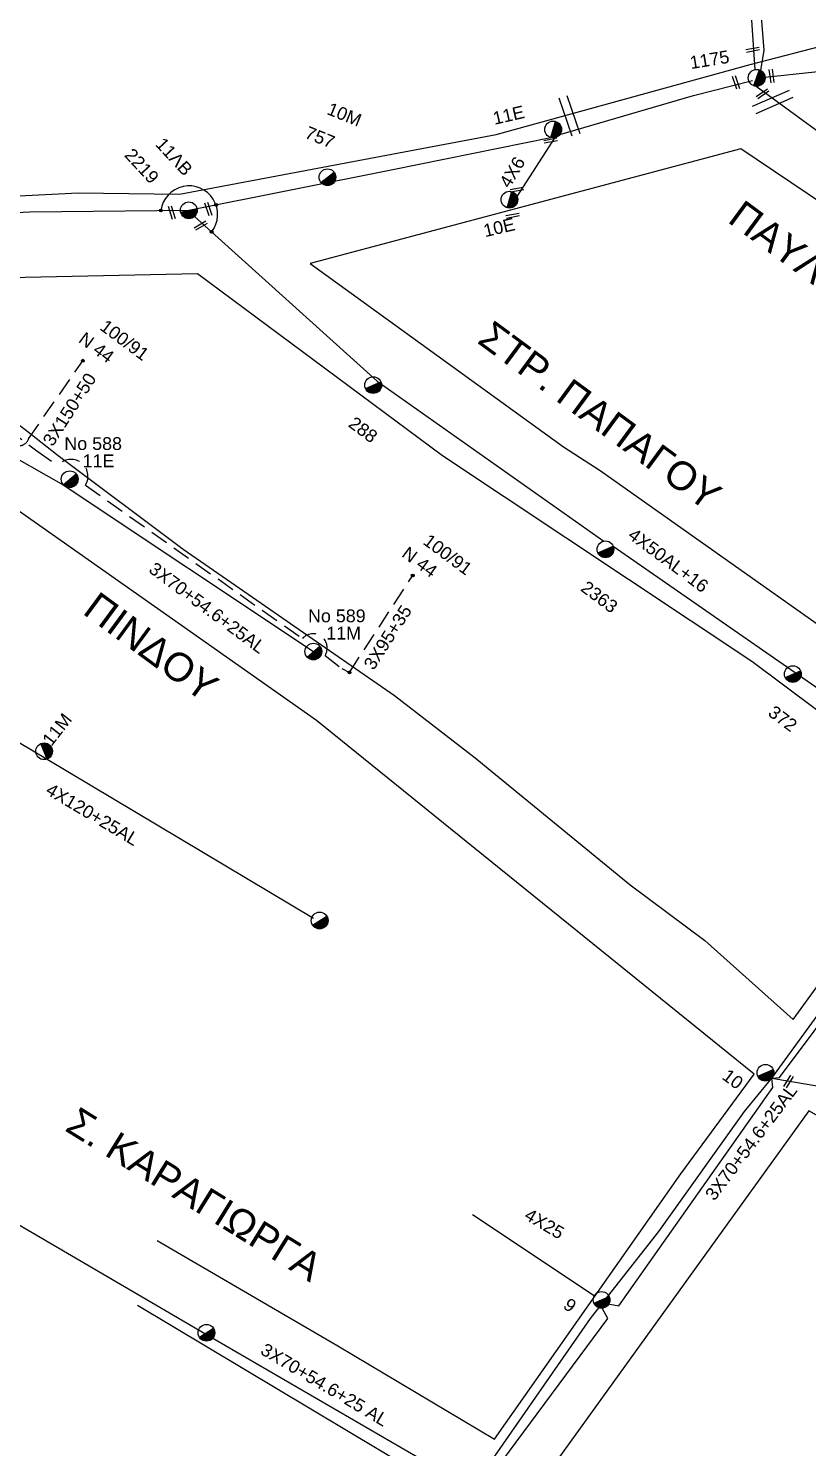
# Model space of a CAD drawing. Header units: millimetres. Extents: x 6950 to 9601, y 853 to 1951.
# Drawn here: x 7542.3 to 7651.9, y 1275.2 to 1475 of the extents above; entities that cross this region are included whole.
import ezdxf

# ---------------------------------------------------------------- set-up
doc = ezdxf.new("R2010")
doc.units = ezdxf.units.MM
doc.linetypes.add('DASHED', pattern=[19.05, 12.7, -6.35])
for name, color, linetype in [('Άγνωστα', 7, 'Continuous'), ('Γυμνά εναέρια ΧΤ και ΦΟΠ (3Φ)   4x50+16AL', 7, 'Continuous'), ('Επιγραφές - Σχήματα', 7, 'Continuous'), ('Μηχανική τομή', 7, 'Continuous'), ('Στύλος ΦΜ', 7, 'Continuous'), ('Στύλος ΦΜ @ 1', 7, 'Continuous'), ('Συνδέσεις', 7, 'Continuous'), ('Συνεστραμμένα ΧΤ   3x70+54.6+25 AL', 7, 'SYN_LINE'), ('Συνεστραμμένα ΧΤ   4x120+25 AL', 7, 'SYN_LINE'), ('Τομή', 7, 'Continuous'), ('Υπόβαθρο ΔΕΗ', 7, 'Continuous'), ('Υπόγεια καλώδια Παροχών ΧΤ   4x25', 7, 'DASHED'), ('Υπόγεια καλώδια Παροχών ΧΤ   4x6', 7, 'DASHED')]:
    doc.layers.add(name, color=color, linetype=linetype)
doc.styles.add('arial', font='ARIAL.TTF')
doc.styles.get("Standard").update_dxf_attribs({"font": 'ARIAL.TTF'})
doc.linetypes.add('SYN_LINE', pattern='A,0.5,-0.0001,["/\\/\\/\\/",Standard,S=0.1,R=0,X=0,Y=-0.05],-0.25', length=0.7501)

# ---------------------------------------------------------------- blocks, each defined once
blk = doc.blocks.new('ΜΗΧΑΝΙΚΗ ΤΟΜΗ')
at = {"layer": 'Μηχανική τομή', "ltscale": 40}
for p, q in [((-1.89, 0.78), (1.89, 0.78)), ((1.89, 0), (-1.89, 0))]:
    blk.add_line(p, q, dxfattribs=at)
blk = doc.blocks.new('ΤΟΜΗ')
at = {"layer": 'Τομή', "ltscale": 40}
for p, q in [((-5.68, 0), (5.68, 0)), ((5.68, -2.33), (-5.68, -2.33))]:
    blk.add_line(p, q, dxfattribs=at)
blk = doc.blocks.new('ΥΠΑΡΧΩΝ ΤΣΙΜΕΝΤΕΝΙΟΣ ΣΤΥΛΟΣ')
at = {"layer": 'Στύλος ΦΜ'}
blk.add_hatch(color=7, dxfattribs=at).paths.add_polyline_path([(-1.29, -2.28, 0.574793), (2.62, 0, 0.268822), (1.3, 2.27)])
at = {"layer": 'Στύλος ΦΜ', "color": 7}
blk.add_line((-1.29, -2.28), (1.3, 2.27), dxfattribs=at)
blk.add_circle((0, 0), 2.62, dxfattribs=at)
at = {"layer": 'Στύλος ΦΜ', "flags": 4}
for tag, p in [('ΑΡΙΘΜΟΣ', (-4.68, 8.05)), ('ΤΥΠΟΣ', (-4.91, 3.03))]:
    blk.add_attdef(tag, p, '', height=4, dxfattribs=at)
blk = doc.blocks.new('_ΣΥΝΔΕΣΗ')
at = {"layer": 'Συνδέσεις', "linetype": 'SYN_LINE', "ltscale": 40}
blk.add_hatch(color=256, dxfattribs=at).paths.add_polyline_path([(0.5, -0.01, 1), (-0.5, -0.01, 1)])
at = {"layer": 'Συνδέσεις'}
blk.add_circle((0, -0.01), 0.5, dxfattribs=at)

msp = doc.modelspace()

# ---------------------------------------------------------------- linework, layer by layer
at = {"layer": 'Άγνωστα', "color": 1}
msp.add_lwpolyline([(7617.08, 1460.05), (7635.86, 1465.53), (7644.19, 1467.66)], dxfattribs=at)
at = {"layer": 'Άγνωστα', "color": 27}
for points in [[(7509.1, 1448.16), (7510.59, 1447.48), (7542.42, 1449.15), (7564.85, 1449.37), (7593.55, 1455.11), (7615.79, 1459.62)], [(7565.65, 1448.51), (7591.36, 1425.33), (7623.25, 1402.81)]]:
    msp.add_lwpolyline(points, dxfattribs=at)
at = {"layer": 'Άγνωστα', "color": 30, "linetype": 'DASHED', "ltscale": 0.2}
for points in [[(7449.06, 1321.4), (7449.49, 1322.27, 0.424111), (7447.65, 1327.42), (7469.47, 1361.19), (7479.64, 1376.92), (7493.3, 1397.75), (7507.17, 1418.19), (7517.92, 1434.57), (7543.45, 1415.53), (7546.42, 1413.43, -0.938596), (7550.3, 1410.68), (7580.83, 1389.09, -0.92341), (7584.02, 1386.71), (7586.37, 1384.89)], [(7539.63, 1418.38), (7539.63, 1417.61, 0.503176), (7541.4, 1416.31, 0.245305), (7542.3, 1417.2), (7549.93, 1428.19)]]:
    msp.add_lwpolyline(points, format="xyb", dxfattribs=at)
at = {"layer": 'Άγνωστα', "color": 154}
msp.add_lwpolyline([(7624.57, 1402.12), (7662.13, 1376.03), (7666.06, 1372.48), (7673.6, 1367.58), (7687.97, 1357.69), (7715.05, 1341.93), (7744.11, 1326.07)], dxfattribs=at)
at = {"layer": 'Άγνωστα', "color": 30, "linetype": 'DASHED', "ltscale": 0.2}
msp.add_lwpolyline([(7586.37, 1384.89), (7587.46, 1384.33), (7596.36, 1397.98)], dxfattribs=at)
at = {"layer": 'Γυμνά εναέρια ΧΤ και ΦΟΠ (3Φ)   4x50+16AL', "color": 133, "ltscale": 40}
msp.add_lwpolyline([(7644.71, 1466.85), (7659.48, 1456.06), (7679.95, 1440.71), (7703.84, 1423.31), (7723.7, 1409.82), (7757.28, 1385.89), (7812.76, 1348.52)], dxfattribs=at)
at = {"layer": 'Επιγραφές - Σχήματα', "linetype": 'Continuous', "ltscale": 20}
msp.add_arc((7564.89, 1448.8), 4.01, 322.1744, 172.3298, dxfattribs=at)
at = {"layer": 'Συνεστραμμένα ΧΤ   3x70+54.6+25 AL', "color": 173, "linetype": 'SYN_LINE', "ltscale": 20}
for p, q in [((7508.36, 1432.64), (7547.19, 1410.75)), ((7547.19, 1410.75), (7582.38, 1387.26))]:
    msp.add_line(p, q, dxfattribs=at)
at = {"layer": 'Συνεστραμμένα ΧΤ   3x70+54.6+25 AL', "color": 6, "linetype": 'SYN_LINE', "ltscale": 20}
for points in [[(7644.55, 1469.18), (7642.49, 1499.77), (7656.85, 1534.25)], [(7600.56, 1271.83), (7567.09, 1291.24), (7531.44, 1312.07)]]:
    msp.add_lwpolyline(points, dxfattribs=at)
at = {"layer": 'Συνεστραμμένα ΧΤ   3x70+54.6+25 AL', "color": 85, "linetype": 'SYN_LINE', "ltscale": 20}
msp.add_lwpolyline([(7658.17, 1534.5), (7658.14, 1534.5), (7644.85, 1501.82), (7643.38, 1500.55), (7643.69, 1497.77), (7645.75, 1471.89), (7645.32, 1469.06)], dxfattribs=at)
at = {"layer": 'Συνεστραμμένα ΧΤ   3x70+54.6+25 AL', "color": 1, "linetype": 'SYN_LINE', "ltscale": 20}
msp.add_lwpolyline([(7645.94, 1468.11), (7673.92, 1471.13), (7692.65, 1472.5), (7721.54, 1452.39), (7732.6, 1445.83), (7759.91, 1424.92), (7782.11, 1411.9), (7788.05, 1406.96)], dxfattribs=at)
at = {"layer": 'Συνεστραμμένα ΧΤ   3x70+54.6+25 AL', "color": 27, "linetype": 'SYN_LINE', "ltscale": 10}
msp.add_lwpolyline([(7611.05, 1451.33), (7616.39, 1459.6)], dxfattribs=at)
at = {"layer": 'Συνεστραμμένα ΧΤ   3x70+54.6+25 AL', "color": 27, "linetype": 'SYN_LINE', "ltscale": 20}
for points in [[(7604.49, 1269.08), (7621.38, 1293.42), (7630.97, 1305.65), (7643.03, 1322.53), (7646.91, 1327.23), (7674.9, 1365.76)], [(7646.91, 1327.23), (7665.98, 1323.97)], [(7621.89, 1296.58), (7604.75, 1307.98)]]:
    msp.add_lwpolyline(points, dxfattribs=at)
at = {"layer": 'Συνεστραμμένα ΧΤ   3x70+54.6+25 AL', "color": 154, "ltscale": 20}
msp.add_lwpolyline([(7604.68, 1269.28), (7604.67, 1269.43), (7607.02, 1270.74), (7623.83, 1293.39), (7622.57, 1295.68), (7625.37, 1295.18), (7647.03, 1325.89), (7646.91, 1327.23), (7647.95, 1327.32), (7657.75, 1340.36), (7675.11, 1363.97), (7675.11, 1366.04)], dxfattribs=at)
at = {"layer": 'Συνεστραμμένα ΧΤ   4x120+25 AL', "color": 173, "ltscale": 20}
msp.add_lwpolyline([(7489.49, 1402.56), (7518.24, 1388), (7544.94, 1372.14), (7582.38, 1349.75), (7582.38, 1349.75)], dxfattribs=at)
at = {"layer": 'Υπόβαθρο ΔΕΗ'}
msp.add_lwpolyline([(7494.19, 1480.94), (7473.83, 1476.77), (7480.35, 1455.64), (7479.75, 1452.73), (7481.53, 1445.78), (7487.29, 1447.05, -0.004834), (7500.1, 1449.73, -0.082541), (7522.42, 1450.45), (7549.27, 1451.84), (7563.55, 1451.66), (7608.09, 1460.06), (7643.83, 1469.9), (7666.28, 1475.71), (7721.37, 1489.32), (7738.93, 1493.41)], format="xyb", dxfattribs=at)
for points in [[(7677.68, 1373.6), (7705.07, 1412.7), (7661.35, 1445.37), (7642.52, 1458.04), (7581.95, 1441.87), (7617.57, 1416.07), (7622.76, 1412.74), (7673.43, 1376.89), (7677.68, 1373.6)], [(7649.88, 1335.46), (7671.58, 1365.34), (7644.08, 1385.85), (7600.56, 1414.83), (7566.07, 1440.43), (7521.93, 1439.47), (7519.81, 1435.09), (7541.84, 1418.5), (7546.48, 1414.87), (7564.05, 1401.7), (7593.78, 1381.07), (7605.16, 1372.3), (7626.94, 1354.42), (7637.48, 1346.62), (7649.88, 1335.46)], [(7644.42, 1327.79), (7605.12, 1359.57), (7582.83, 1377.54), (7536.7, 1409.98), (7514.05, 1426.93), (7494.28, 1396.84), (7476.91, 1370.66), (7456.35, 1339.76), (7446.5, 1324), (7466.29, 1312.53), (7500.41, 1291.22), (7561.56, 1254.9), (7582.81, 1242.2), (7601.65, 1268.89), (7557.64, 1295.23)], [(7560.42, 1304.36), (7585.8, 1289.57), (7607.85, 1276.43), (7634.07, 1313.78), (7644.42, 1327.79)], [(7803.72, 1237.92), (7728.58, 1279.32), (7652.08, 1322.62), (7616.19, 1272.75), (7659.03, 1247.19), (7681.82, 1231.77), (7707.79, 1211.67), (7735.21, 1192.01), (7754.06, 1178.11), (7794.15, 1226.48), (7803.72, 1237.92)]]:
    msp.add_lwpolyline(points, dxfattribs=at)

# ---------------------------------------------------------------- block references
at = {"layer": 'Μηχανική τομή'}
for p, xscale, yscale, zscale, rotation in [((7644.18, 1472.16), 0.4999999999999998, 0.4999999999999998, 0.4999999999999998, 190.5539492974762), ((7641.66, 1467.31), 0.4999999999999998, 0.4999999999999998, 0.4999999999999998, 287.8886650906091), ((7646.67, 1468.26), 0.4999999999999999, 0.4999999999999999, 0.4999999999999999, 278.2117412699153), ((7645.7, 1465.6), 0.4999999999999998, 0.4999999999999998, 0.4999999999999998, 33.62487198725032), ((7615.72, 1459.38), 0.4999999999999998, 0.4999999999999998, 0.4999999999999998, 190.5539492974762), ((7610.99, 1452.47), 0.4999999999999998, 0.4999999999999998, 0.4999999999999998, 190.5539492974762), ((7567.41, 1449.48), 0.4999999999999998, 0.4999999999999998, 0.4999999999999998, 287.8886650906091), ((7562.27, 1448.99), 0.4999999999999998, 0.4999999999999998, 0.4999999999999998, 287.8886650906091), ((7610.4, 1448.79), 0.4999999999999998, 0.4999999999999998, 0.4999999999999998, 190.5539492974762), ((7566.41, 1447.39), 0.4999999999999998, 0.4999999999999998, 0.4999999999999998, 210.188806278646), ((7649.07, 1326.85), 0.4999999999999998, 0.4999999999999998, 0.4999999999999998, 238.7933027800566)]:
    msp.add_blockref('ΜΗΧΑΝΙΚΗ ΤΟΜΗ', p, dxfattribs=dict(at, xscale=xscale, yscale=yscale, zscale=zscale, rotation=rotation))
at = {"layer": 'Στύλος ΦΜ @ 1', "ltscale": 40}
ref = msp.add_blockref('ΥΠΑΡΧΩΝ ΤΣΙΜΕΝΤΕΝΙΟΣ ΣΤΥΛΟΣ', (7644.76, 1468.02), dxfattribs=dict(at, xscale=0.449999999999818, yscale=0.449999999999818, zscale=0.449999999999818, rotation=9.359628159411399))
ref.add_attrib('ΤΥΠΟΣ', '1175', (7635.51, 1469.24), dxfattribs={"layer": 'Στύλος ΦΜ', "height": 1.8, "rotation": 9.3596, "flags": 4})
ref = msp.add_blockref('ΥΠΑΡΧΩΝ ΤΣΙΜΕΝΤΕΝΙΟΣ ΣΤΥΛΟΣ', (7584.36, 1454.02), dxfattribs=dict(at, xscale=0.4499999999998181, yscale=0.4499999999998181, zscale=0.4499999999998181, rotation=337.8862888639361))
ref.add_attrib('ΤΥΠΟΣ', '10M', (7584.15, 1462.95), dxfattribs={"layer": 'Στύλος ΦΜ', "height": 1.8, "rotation": 337.8863, "flags": 4})
ref.add_attrib('ΑΡΙΘΜΟΣ', '757', (7581.03, 1459.61), dxfattribs={"layer": 'Στύλος ΦΜ', "height": 1.8, "rotation": 337.8863, "flags": 4})
ref = msp.add_blockref('ΥΠΑΡΧΩΝ ΤΣΙΜΕΝΤΕΝΙΟΣ ΣΤΥΛΟΣ', (7616.12, 1460.75), dxfattribs=dict(at, xscale=0.4499999999998181, yscale=0.4499999999998181, zscale=0.4499999999998181, rotation=12.93625642320941))
ref.add_attrib('ΤΥΠΟΣ', '11E', (7607.87, 1461.4), dxfattribs={"layer": 'Στύλος ΦΜ', "height": 1.8, "rotation": 12.9363, "flags": 4})
ref = msp.add_blockref('ΥΠΑΡΧΩΝ ΤΣΙΜΕΝΤΕΝΙΟΣ ΣΤΥΛΟΣ', (7564.85, 1449.37), dxfattribs=dict(at, xscale=0.449999999999818, yscale=0.449999999999818, zscale=0.449999999999818, rotation=312.768652248811))
ref.add_attrib('ΤΥΠΟΣ', '2219', (7555.68, 1457.06), dxfattribs={"layer": 'Στύλος ΦΜ', "height": 1.8, "rotation": 312.7687, "flags": 4})
ref.add_attrib('ΑΡΙΘΜΟΣ', '11ΛΒ', (7560.04, 1458.58), dxfattribs={"layer": 'Στύλος ΦΜ', "height": 1.8, "rotation": 312.7687, "flags": 4})
ref = msp.add_blockref('ΥΠΑΡΧΩΝ ΤΣΙΜΕΝΤΕΝΙΟΣ ΣΤΥΛΟΣ', (7609.97, 1450.87), dxfattribs=dict(at, xscale=0.4499999999998179, yscale=0.4499999999998179, zscale=0.4499999999998179, rotation=13.27251651003989))
ref.add_attrib('ΤΥΠΟΣ', '10E', (7606.55, 1445.58), dxfattribs={"layer": 'Στύλος ΦΜ', "height": 1.8, "rotation": 13.2725, "flags": 4})
ref = msp.add_blockref('ΥΠΑΡΧΩΝ ΤΣΙΜΕΝΤΕΝΙΟΣ ΣΤΥΛΟΣ', (7590.79, 1424.77), dxfattribs=dict(at, xscale=0.449999999999818, yscale=0.449999999999818, zscale=0.449999999999818, rotation=323.1742690424174))
ref.add_attrib('ΤΥΠΟΣ', '288', (7587.17, 1419.03), dxfattribs={"layer": 'Στύλος ΦΜ', "height": 1.8, "rotation": 323.1743, "flags": 4})
ref = msp.add_blockref('ΥΠΑΡΧΩΝ ΤΣΙΜΕΝΤΕΝΙΟΣ ΣΤΥΛΟΣ', (7548.09, 1411.52), dxfattribs=dict(at, xscale=0.4499999999998181, yscale=0.4499999999998181, zscale=0.4499999999998181, rotation=340.0919673255552))
ref.add_attrib('ΤΥΠΟΣ', '11E', (7549.9, 1413.21), dxfattribs={"layer": 'Στύλος ΦΜ', "height": 1.8, "flags": 4})
ref.add_attrib('ΑΡΙΘΜΟΣ', 'No 588', (7547.34, 1415.64), dxfattribs={"layer": 'Στύλος ΦΜ', "height": 1.8, "flags": 4})
ref = msp.add_blockref('ΥΠΑΡΧΩΝ ΤΣΙΜΕΝΤΕΝΙΟΣ ΣΤΥΛΟΣ', (7623.48, 1401.65), dxfattribs=dict(at, xscale=0.449999999999818, yscale=0.449999999999818, zscale=0.449999999999818, rotation=323.1742690424174))
ref.add_attrib('ΤΥΠΟΣ', '2363', (7619.86, 1395.92), dxfattribs={"layer": 'Στύλος ΦΜ', "height": 1.8, "rotation": 323.1743, "flags": 4})
ref = msp.add_blockref('ΥΠΑΡΧΩΝ ΤΣΙΜΕΝΤΕΝΙΟΣ ΣΤΥΛΟΣ', (7582.38, 1387.26), dxfattribs=dict(at, xscale=0.4499999999998181, yscale=0.4499999999998181, zscale=0.4499999999998181, rotation=340.0919673255552))
ref.add_attrib('ΤΥΠΟΣ', '11M', (7584.19, 1388.96), dxfattribs={"layer": 'Στύλος ΦΜ', "height": 1.8, "flags": 4})
ref.add_attrib('ΑΡΙΘΜΟΣ', 'No 589', (7581.63, 1391.39), dxfattribs={"layer": 'Στύλος ΦΜ', "height": 1.8, "flags": 4})
ref = msp.add_blockref('ΥΠΑΡΧΩΝ ΤΣΙΜΕΝΤΕΝΙΟΣ ΣΤΥΛΟΣ', (7649.85, 1384.1), dxfattribs=dict(at, xscale=0.449999999999818, yscale=0.449999999999818, zscale=0.449999999999818, rotation=323.1742690424174))
ref.add_attrib('ΤΥΠΟΣ', '372', (7646.22, 1378.37), dxfattribs={"layer": 'Στύλος ΦΜ', "height": 1.8, "rotation": 323.1743, "flags": 4})
ref = msp.add_blockref('ΥΠΑΡΧΩΝ ΤΣΙΜΕΝΤΕΝΙΟΣ ΣΤΥΛΟΣ', (7544.49, 1373.23), dxfattribs=dict(at, xscale=0.449999999999818, yscale=0.449999999999818, zscale=0.449999999999818, rotation=51.80143696909148))
ref.add_attrib('ΤΥΠΟΣ', '11M', (7545.51, 1373.83), dxfattribs={"layer": 'Στύλος ΦΜ', "height": 1.8, "rotation": 51.8014, "flags": 4})
at = {"layer": 'Στύλος ΦΜ @ 1', "ltscale": 40, "xscale": 0.449999999999818, "yscale": 0.449999999999818, "zscale": 0.449999999999818, "rotation": 331.8060337909106}
for p in [(7583.26, 1349.41), (7567.33, 1291.39)]:
    msp.add_blockref('ΥΠΑΡΧΩΝ ΤΣΙΜΕΝΤΕΝΙΟΣ ΣΤΥΛΟΣ', p, dxfattribs=at)
at = {"layer": 'Στύλος ΦΜ @ 1', "ltscale": 40}
ref = msp.add_blockref('ΥΠΑΡΧΩΝ ΤΣΙΜΕΝΤΕΝΙΟΣ ΣΤΥΛΟΣ', (7646, 1327.98), dxfattribs=dict(at, xscale=0.449999999999818, yscale=0.449999999999818, zscale=0.449999999999818, rotation=323.1742690424174))
ref.add_attrib('ΤΥΠΟΣ', '10', (7639.75, 1327.21), dxfattribs={"layer": 'Στύλος ΦΜ', "height": 1.8, "rotation": 323.1743, "flags": 4})
ref = msp.add_blockref('ΥΠΑΡΧΩΝ ΤΣΙΜΕΝΤΕΝΙΟΣ ΣΤΥΛΟΣ', (7622.94, 1296.01), dxfattribs=dict(at, xscale=0.449999999999818, yscale=0.449999999999818, zscale=0.449999999999818, rotation=323.1742690424174))
ref.add_attrib('ΤΥΠΟΣ', '9', (7617.39, 1294.97), dxfattribs={"layer": 'Στύλος ΦΜ', "height": 1.8, "rotation": 323.1743, "flags": 4})
at = {"layer": 'Συνδέσεις', "xscale": 0.4, "yscale": 0.4, "zscale": 0.25}
for p in [(7568.67, 1450.14), (7560.92, 1449.34), (7568.06, 1446.34), (7549.93, 1428.2), (7596.36, 1397.98), (7587.46, 1384.34)]:
    msp.add_blockref('_ΣΥΝΔΕΣΗ', p, dxfattribs=at)
at = {"layer": 'Τομή'}
for p, xscale, yscale, zscale, rotation in [((7647.26, 1464.09), 0.4999999999999997, 0.4999999999999997, 0.4999999999999997, 203.5407458411909), ((7618.97, 1462.85), 0.4999999999999996, 0.4999999999999996, 0.4999999999999996, 288.9648631488391)]:
    msp.add_blockref('ΤΟΜΗ', p, dxfattribs=dict(at, xscale=xscale, yscale=yscale, zscale=zscale, rotation=rotation))

# ---------------------------------------------------------------- texts
at = {"ltscale": 40, "char_height": 4, "width": 94.4586, "attachment_point": 1, "style": 'arial'}
for s, insert, rotation in [('ΠΑΥΛΟΥ', (7642.88, 1451.02), 323.6455), ('ΣΤΡ. ΠΑΠΑΓΟΥ', (7607.64, 1434.04), 323.6455), ('ΠΙΝΔΟΥ', (7552.12, 1395.9), 323.6455), ('Σ. KAPAΓIΩPΓA', (7549.35, 1323.33), 328.2169)]:
    msp.add_mtext(s, dxfattribs=dict(at, insert=insert, rotation=rotation))
at = {"layer": 'Άγνωστα', "ltscale": 40, "char_height": 1.8, "width": 34.5395, "attachment_point": 1, "style": 'arial'}
for s, insert, rotation in [('N 44', (7550.27, 1432.36), 323.3675), ('100/91', (7553.27, 1434.12), 323.3675), ('3X150+50', (7544.18, 1416.98), 57.268), ('4X50AL+16', (7627.58, 1404.78), 323.3675), ('100/91', (7598.75, 1403.94), 323.3675), ('N 44', (7595.75, 1402.18), 323.3675), ('3X70+54.6+25AL', (7560.15, 1399.99), 323.3675), ('3X95+35', (7589.34, 1385.5), 57.268), ('3X70+54.6+25 AL', (7575.71, 1290.04), 329.246)]:
    msp.add_mtext(s, dxfattribs=dict(at, insert=insert, rotation=rotation))
at = {"layer": 'Συνεστραμμένα ΧΤ   3x70+54.6+25 AL', "ltscale": 20, "insert": (7637.37, 1310.93), "char_height": 1.8, "width": 34.5395, "attachment_point": 1, "rotation": 52.9959, "style": 'arial'}
msp.add_mtext('3X70+54.6+25AL', dxfattribs=at)
at = {"layer": 'Συνεστραμμένα ΧΤ   4x120+25 AL', "ltscale": 20, "insert": (7545.49, 1368.86), "char_height": 1.8, "width": 34.5395, "attachment_point": 1, "rotation": 329.246, "style": 'arial'}
msp.add_mtext('4X120+25AL', dxfattribs=at)
at = {"layer": 'Υπόγεια καλώδια Παροχών ΧΤ   4x25', "ltscale": 0.2, "insert": (7612.84, 1309.02), "char_height": 1.8, "width": 34.5395, "attachment_point": 1, "rotation": 329.246, "style": 'arial'}
msp.add_mtext('4X25', dxfattribs=at)
at = {"layer": 'Υπόγεια καλώδια Παροχών ΧΤ   4x6', "ltscale": 0.2, "insert": (7608.43, 1453.29), "char_height": 1.8, "width": 34.5395, "attachment_point": 1, "rotation": 58.9901, "style": 'arial'}
msp.add_mtext('4X6', dxfattribs=at)

doc.saveas('drawing.dxf')
